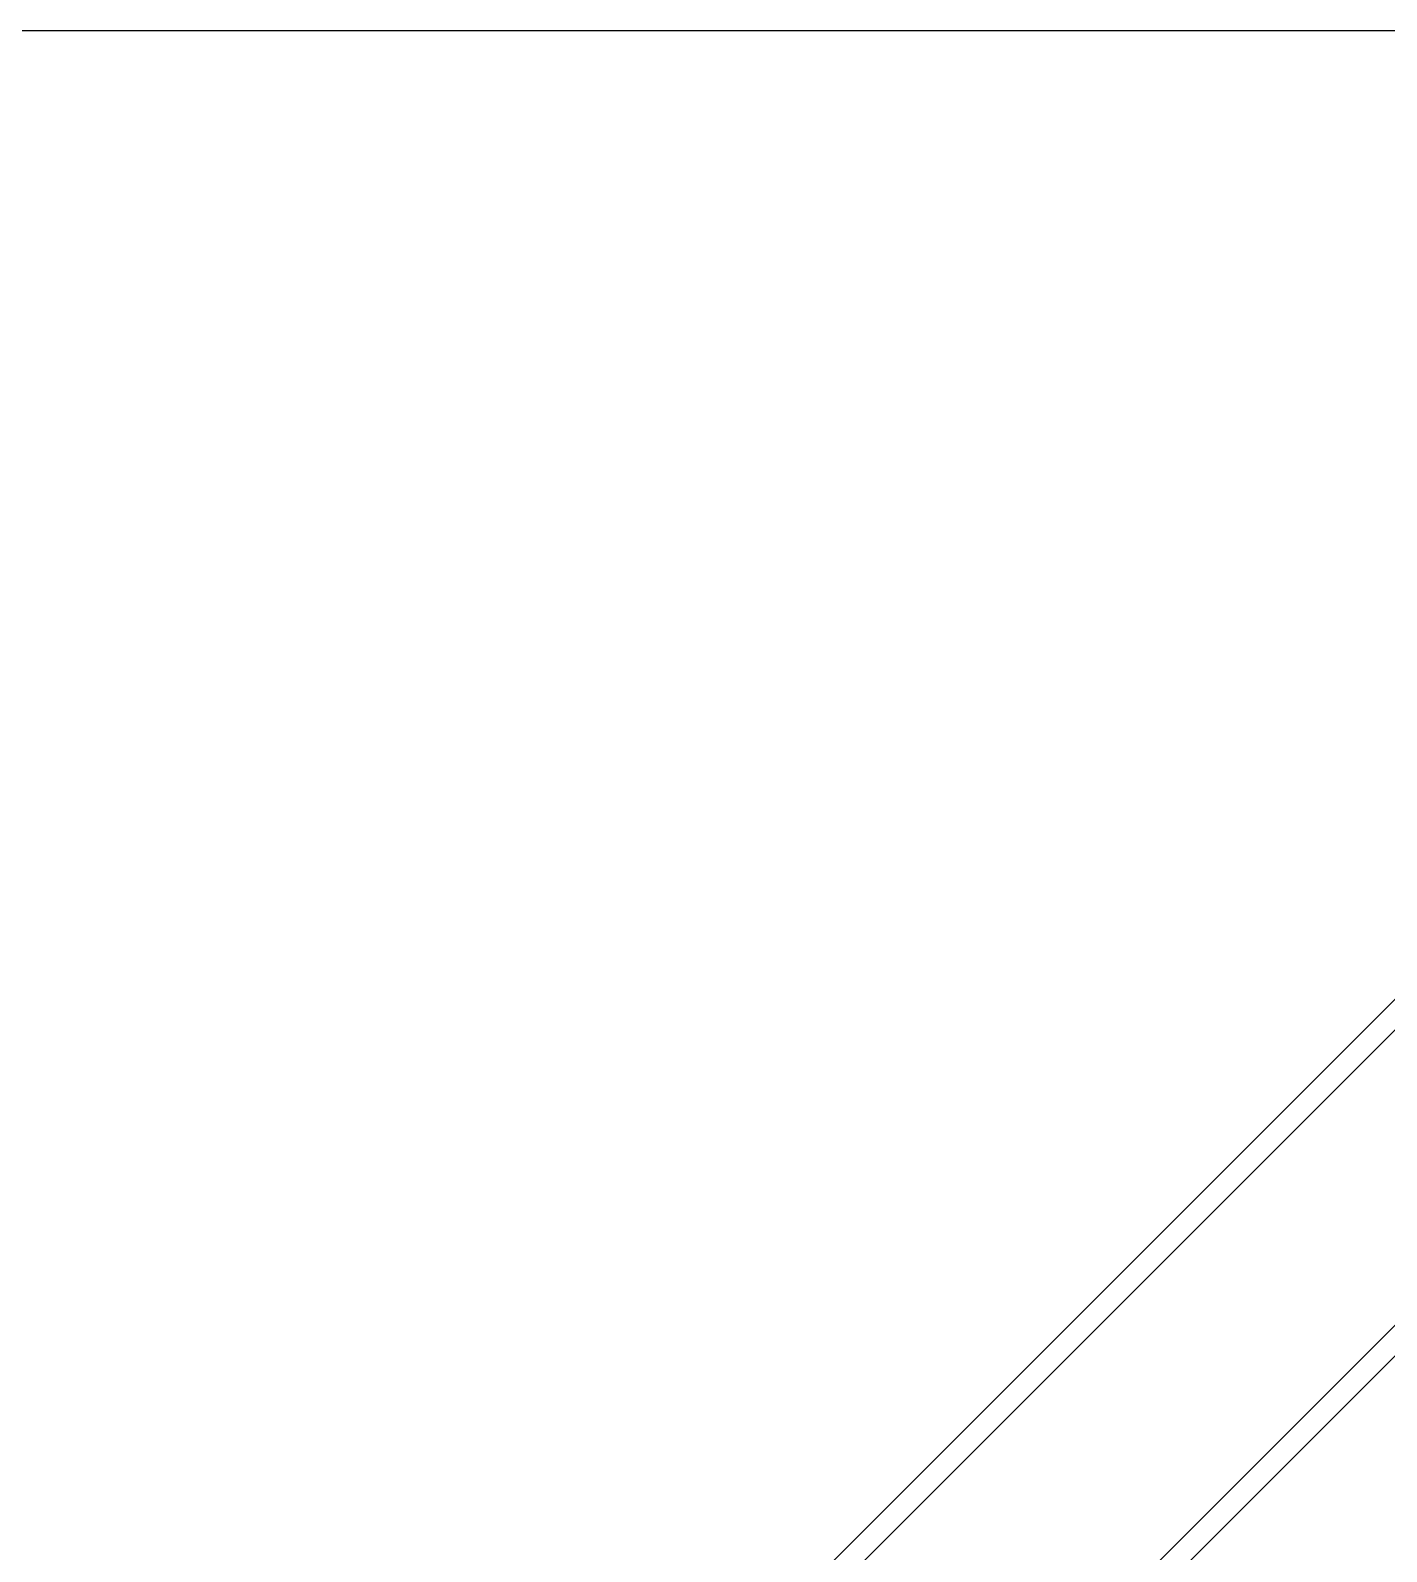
# Model space of a CAD drawing. Extents: x 4995099 to 5303443, y 4627657 to 4889583.
# Drawn here: x 5051446 to 5053900, y 4775515 to 4778268 of the extents above; entities that cross this region are included whole.
import ezdxf

# ---------------------------------------------------------------- set-up
doc = ezdxf.new("R2010")
doc.units = 0
doc.header["$LTSCALE"] = 1000
doc.header["$MEASUREMENT"] = 0
doc.layers.get('0').update_dxf_attribs({"color": 4, "linetype": 'CONTINUOUS'})
doc.layers.add('BZ', color=2, linetype='CONTINUOUS')

msp = doc.modelspace()

# ---------------------------------------------------------------- linework, layer by layer
at = {"linetype": 'Continuous'}
for p, q in [((5051606.8, 4774206.3), (5054788.5, 4777388.1)), ((5051634.3, 4774178.8), (5054816.1, 4777360.5)), ((5051901.7, 4773911.4), (5055083.4, 4777093.1)), ((5051929.2, 4773883.9), (5055111, 4777065.6))]:
    msp.add_line(p, q, dxfattribs=at)
at = {"layer": 'BZ'}
msp.add_line((5041773.1, 4778268), (5059998.1, 4778268), dxfattribs=at)

doc.saveas('drawing.dxf')
